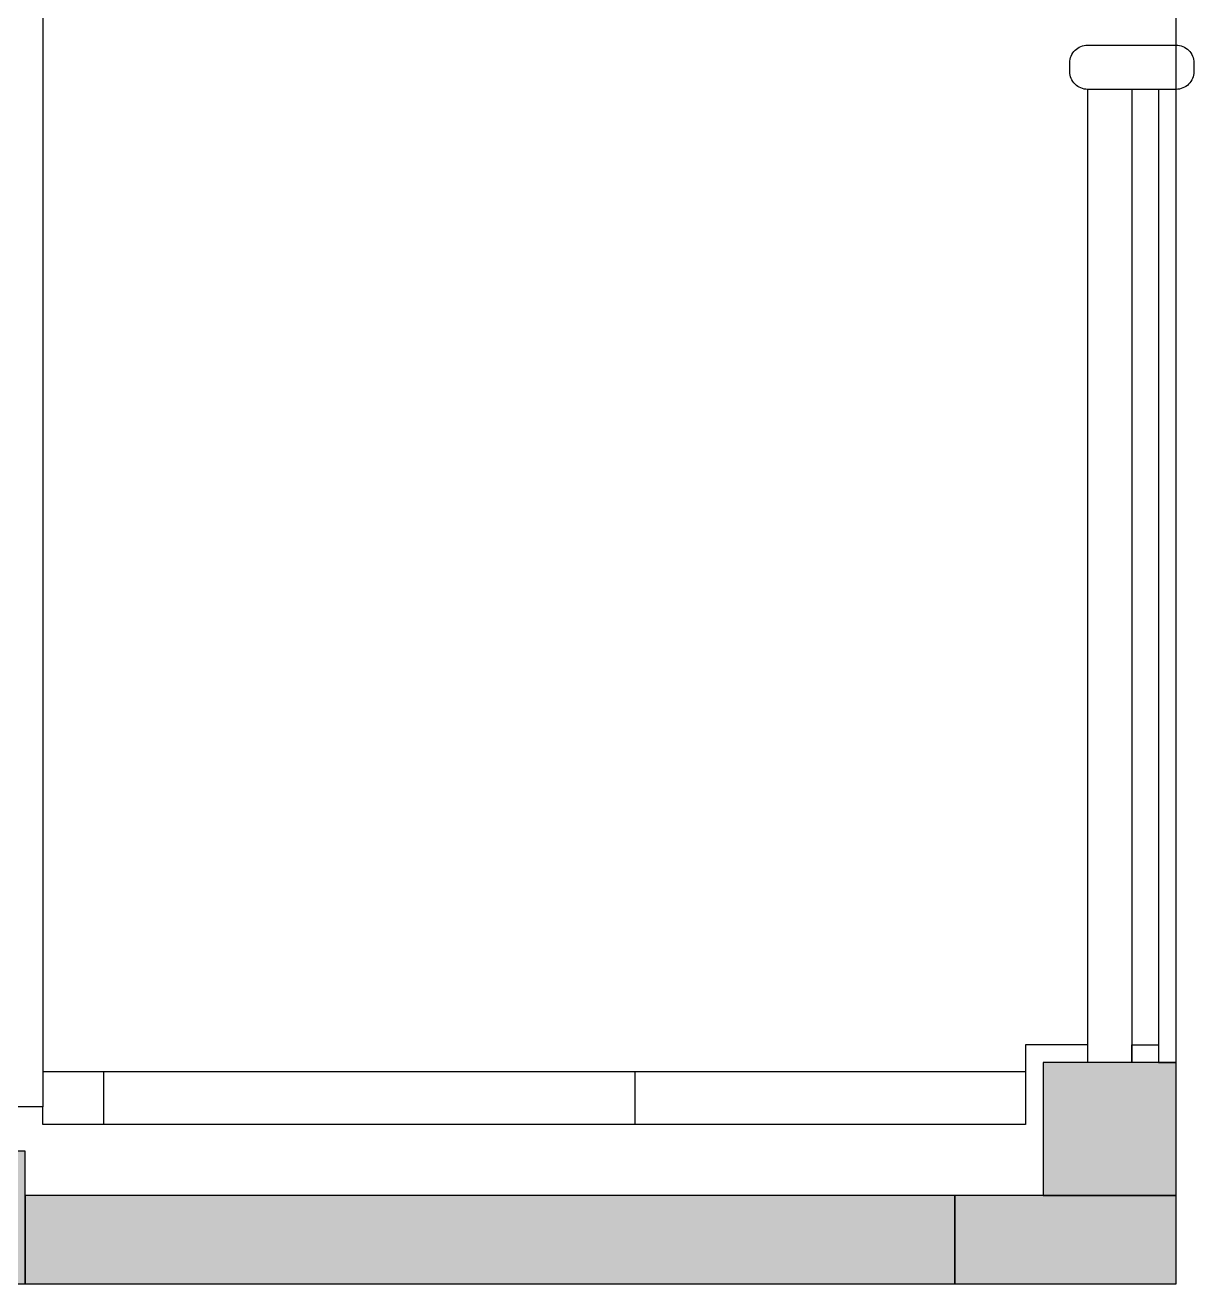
# Model space of a CAD drawing. Header units: millimetres. Extents: x -94739 to 67223, y -48947 to 34737.
# Drawn here: x -78918 to -77598, y -47308 to -45885 of the extents above; entities that cross this region are included whole.
import ezdxf

# ---------------------------------------------------------------- set-up
doc = ezdxf.new("R2010")
doc.units = ezdxf.units.MM
doc.layers.add('DT-深灰填充', color=251, linetype='Continuous')
doc.layers.add('DT-通用', color=200, linetype='Continuous')

# ---------------------------------------------------------------- blocks, each defined once
blk = doc.blocks.new('*U151')
at = {"layer": 'DT-深灰填充'}
blk.add_hatch(color=256, dxfattribs=at).paths.add_polyline_path([(0, -100), (250, -100), (250, 0), (0, 0)])
at = {"layer": 'DT-通用', "color": 200, "ltscale": 10}
blk.add_lwpolyline([(0, -100), (250, -100), (250, 0), (0, 0)], close=True, dxfattribs=at)
blk = doc.blocks.new('*U169')
at = {"layer": 'DT-深灰填充'}
blk.add_hatch(color=256, dxfattribs=at).paths.add_polyline_path([(0, -100), (1050, -100), (1050, 0), (0, 0)])
at = {"layer": 'DT-通用', "color": 200, "ltscale": 10}
blk.add_lwpolyline([(0, -100), (1050, -100), (1050, 0), (0, 0)], close=True, dxfattribs=at)
blk = doc.blocks.new('*U152')
at = {"layer": 'DT-深灰填充'}
blk.add_hatch(color=256, dxfattribs=at).paths.add_polyline_path([(0, -150), (200, -150), (200, 0), (0, 0)])
at = {"layer": 'DT-通用', "color": 200, "ltscale": 10}
blk.add_lwpolyline([(0, -150), (200, -150), (200, 0), (0, 0)], close=True, dxfattribs=at)
blk = doc.blocks.new('*U153')
at = {"layer": 'DT-深灰填充'}
blk.add_hatch(color=256, dxfattribs=at).paths.add_polyline_path([(0, -150), (150, -150), (150, 0), (0, 0)])
at = {"layer": 'DT-通用', "color": 200, "ltscale": 10}
blk.add_lwpolyline([(0, -150), (150, -150), (150, 0), (0, 0)], close=True, dxfattribs=at)
blk = doc.blocks.new('A$C58232E32')
at = {"color": 0}
blk.add_lwpolyline([(-120, 1119.4), (-120, 1130, -0.414214), (-100, 1150), (0, 1150, -0.414214), (20, 1130), (20, 1120, -0.414214), (0, 1100), (-100, 1100, -0.414214), (-120, 1120), (-120, 1120)], format="xyb", dxfattribs=at)
for points in [[(-100, 1100), (-100, 0)], [(-50, 1100), (-50, 0)]]:
    blk.add_lwpolyline(points, dxfattribs=at)
for points in [[(0, 1100), (-20, 1100), (-20, 0), (0, 0)], [(-20, 0), (-50, 0), (-50, 20), (-20, 20)]]:
    blk.add_lwpolyline(points, close=True, dxfattribs=at)

msp = doc.modelspace()

# ---------------------------------------------------------------- hatches: boundary and pattern name
at = {"layer": 'DT-通用'}
h = msp.add_hatch(dxfattribs=at)
h.set_pattern_fill('_USER', color=251, scale=600, double=1, pattern_type=0)
h.set_pattern_definition([(0, (-75829.25, -47127.87), (0, 600), []), (90, (-75829.25, -47127.87), (-600, 4e-14), [])])
h.paths.add_polyline_path([(-78897.8, -47067.9), (-77787.8, -47067.9), (-77787.8, -47107.9), (-77787.8, -47127.9), (-78897.8, -47127.9)])

# ---------------------------------------------------------------- linework, layer by layer
at = {"color": 251}
msp.add_lwpolyline([(-78897.9, -47107.9), (-79137.7, -47107.9), (-79137.9, -44207.9), (-78898.1, -44207.9)], close=True, dxfattribs=at)
at = {"color": 250}
msp.add_lwpolyline([(-77617.8, -47057.9), (-77617.8, -44227.9)], dxfattribs=at)
at = {"color": 160}
msp.add_lwpolyline([(-77717.8, -47037.9), (-77787.8, -47037.9), (-77787.8, -47127.9), (-78897.8, -47127.9), (-78897.8, -47107.9), (-83842.8, -47107.9)], dxfattribs=at)
at = {"layer": 'DT-通用', "color": 136}
msp.add_line((-78897.8, -47067.9), (-77787.8, -47067.9, 0), dxfattribs=at)

# ---------------------------------------------------------------- block references
at = {"color": 136}
msp.add_blockref('A$C58232E32', (-77617.8, -47057.9), dxfattribs=at)
for name, p in [('*U153', (-77767.8, -47057.9)), ('*U152', (-79117.8, -47157.9)), ('*U169', (-78917.8, -47207.9)), ('*U151', (-77867.8, -47207.9))]:
    msp.add_blockref(name, p)

doc.saveas('drawing.dxf')
